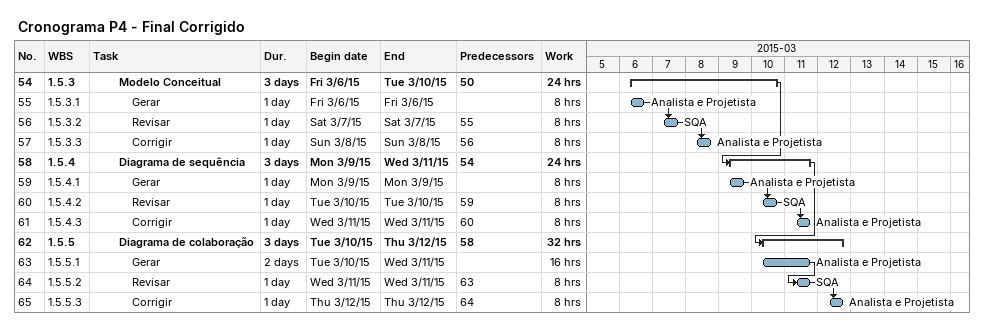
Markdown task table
Cronograma P4 - Final Corrigido

| ID | WBS | Task | Duration | Start | Finish | Predecessors | Resources | Work (h) |
|---|---|---|---|---|---|---|---|---|
| 54 | 1.5.3 | **Modelo Conceitual** | 3d | 2015-03-06 | 2015-03-10 | 50 |  | 24 |
| 55 | 1.5.3.1 | Gerar | 1d | 2015-03-06 | 2015-03-06 |  | Analista e Projetista | 8 |
| 56 | 1.5.3.2 | Revisar | 1d | 2015-03-07 | 2015-03-07 | 55 | SQA | 8 |
| 57 | 1.5.3.3 | Corrigir | 1d | 2015-03-08 | 2015-03-08 | 56 | Analista e Projetista | 8 |
| 58 | 1.5.4 | **Diagrama de sequência** | 3d | 2015-03-09 | 2015-03-11 | 54 |  | 24 |
| 59 | 1.5.4.1 | Gerar | 1d | 2015-03-09 | 2015-03-09 |  | Analista e Projetista | 8 |
| 60 | 1.5.4.2 | Revisar | 1d | 2015-03-10 | 2015-03-10 | 59 | SQA | 8 |
| 61 | 1.5.4.3 | Corrigir | 1d | 2015-03-11 | 2015-03-11 | 60 | Analista e Projetista | 8 |
| 62 | 1.5.5 | **Diagrama de colaboração** | 3d | 2015-03-10 | 2015-03-12 | 58 |  | 32 |
| 63 | 1.5.5.1 | Gerar | 2d | 2015-03-10 | 2015-03-11 |  | Analista e Projetista | 16 |
| 64 | 1.5.5.2 | Revisar | 1d | 2015-03-11 | 2015-03-11 | 63 | SQA | 8 |
| 65 | 1.5.5.3 | Corrigir | 1d | 2015-03-12 | 2015-03-12 | 64 | Analista e Projetista | 8 |
